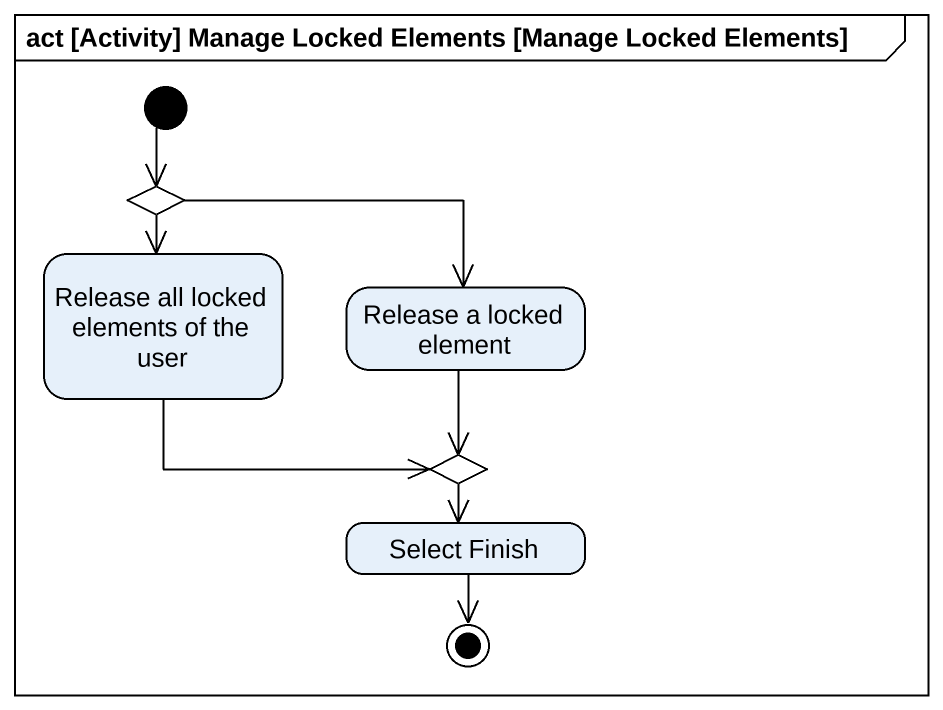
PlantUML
@startuml
mainframe act [Activity] Manage Locked Elements [Manage Locked Elements]
hide empty description
state choice1 <<choice>>
state "Release all locked elements of the user" as Release_all_locked_elements
state "Release a locked element" as Release_a_locked_element
state "Select Finish" as Select_Finish
state choice2 <<choice>>
[*] --> choice1
choice1 --> Release_all_locked_elements
choice1 -right-> Release_a_locked_element
Release_all_locked_elements -right-> choice2
Release_a_locked_element --> choice2
choice2 --> Select_Finish
Select_Finish --> [*]
@enduml
